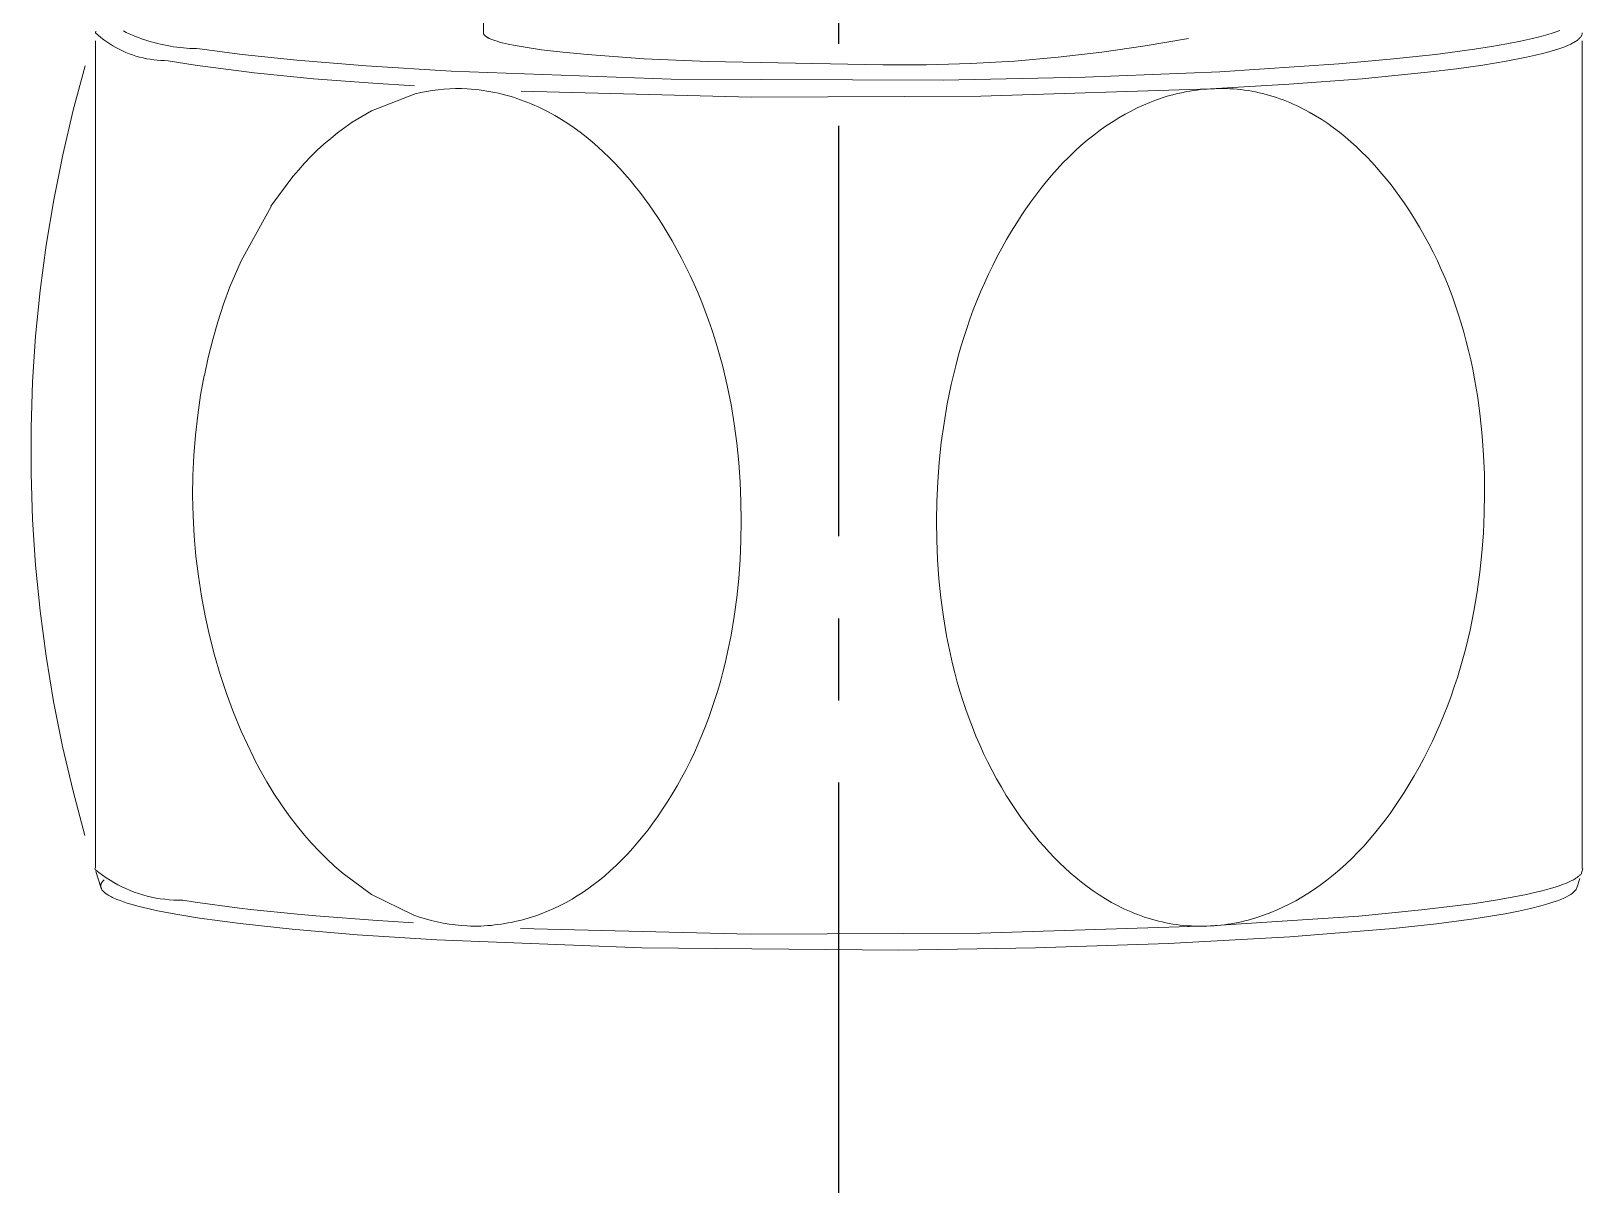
# Model space of a CAD drawing. Header units: millimetres. Extents: x 601 to 1195, y -1757 to -1337.
# Drawn here: x 966.56 to 990.57, y -1718.46 to -1700.48 of the extents above; entities that cross this region are included whole.
import ezdxf

# ---------------------------------------------------------------- set-up
doc = ezdxf.new("R2010")
doc.units = ezdxf.units.MM
doc.header["$LTSCALE"] = 0.1
doc.linetypes.add('CENTERX2', pattern=[101.6, 63.5, -12.7, 12.7, -12.7])
doc.layers.get('0').update_dxf_attribs({"lineweight": 13})
doc.layers.add('CENTER', color=1, linetype='CENTERX2')

msp = doc.modelspace()

# ---------------------------------------------------------------- linework, layer by layer
for p, q in [((973.562, -1699.511), (973.562, -1700.507)), ((967.566, -1700.482), (967.562, -1700.507)), ((967.562, -1700.507), (967.604, -1700.545)), ((967.562, -1700.786), (967.562, -1700.634)), ((967.604, -1700.545), (967.647, -1700.581)), ((967.647, -1700.581), (967.691, -1700.615)), ((967.691, -1700.615), (967.737, -1700.648)), ((967.737, -1700.648), (967.783, -1700.679)), ((967.783, -1700.679), (967.831, -1700.709)), ((967.993, -1700.48), (968.039, -1700.503)), ((968.039, -1700.503), (968.085, -1700.524)), ((968.085, -1700.524), (968.132, -1700.544)), ((968.132, -1700.544), (968.179, -1700.564)), ((968.179, -1700.564), (968.227, -1700.582)), ((968.227, -1700.582), (968.275, -1700.6)), ((968.275, -1700.6), (968.323, -1700.617)), ((968.323, -1700.617), (968.372, -1700.632)), ((968.372, -1700.632), (968.421, -1700.647)), ((968.421, -1700.647), (968.47, -1700.661)), ((968.47, -1700.661), (968.52, -1700.674)), ((968.52, -1700.674), (968.57, -1700.686)), ((973.562, -1700.507), (973.562, -1700.513)), ((973.562, -1700.513), (973.563, -1700.518)), ((973.563, -1700.518), (973.565, -1700.523)), ((973.565, -1700.523), (973.568, -1700.529)), ((973.568, -1700.529), (973.571, -1700.534)), ((973.571, -1700.534), (973.574, -1700.54)), ((973.574, -1700.54), (973.579, -1700.545)), ((973.579, -1700.545), (973.584, -1700.551)), ((973.584, -1700.551), (973.59, -1700.556)), ((973.59, -1700.556), (973.597, -1700.562)), ((973.597, -1700.562), (973.605, -1700.567)), ((973.605, -1700.567), (973.613, -1700.573)), ((973.613, -1700.573), (973.622, -1700.578)), ((973.622, -1700.578), (973.632, -1700.584)), ((973.632, -1700.584), (973.642, -1700.589)), ((973.642, -1700.589), (973.654, -1700.595)), ((973.654, -1700.595), (973.666, -1700.6)), ((973.666, -1700.6), (973.679, -1700.606)), ((973.679, -1700.606), (973.693, -1700.611)), ((973.693, -1700.611), (973.708, -1700.617)), ((973.708, -1700.617), (973.739, -1700.628)), ((973.739, -1700.628), (973.774, -1700.639)), ((973.774, -1700.639), (973.813, -1700.651)), ((973.813, -1700.651), (973.855, -1700.662)), ((973.855, -1700.662), (973.948, -1700.684)), ((973.948, -1700.684), (974.056, -1700.706)), ((983.802, -1700.711), (984.47, -1700.595)), ((989.158, -1700.722), (989.395, -1700.681)), ((989.395, -1700.681), (989.607, -1700.639)), ((989.607, -1700.639), (989.794, -1700.597)), ((989.794, -1700.597), (989.879, -1700.576)), ((989.879, -1700.576), (989.957, -1700.555)), ((989.957, -1700.555), (990.029, -1700.534)), ((990.029, -1700.534), (990.096, -1700.513)), ((990.096, -1700.513), (990.157, -1700.493)), ((990.157, -1700.493), (990.212, -1700.472)), ((990.385, -1700.682), (990.351, -1700.698)), ((990.401, -1700.674), (990.385, -1700.682)), ((990.417, -1700.666), (990.401, -1700.674)), ((990.431, -1700.658), (990.417, -1700.666)), ((990.445, -1700.65), (990.431, -1700.658)), ((990.457, -1700.642), (990.445, -1700.65)), ((990.47, -1700.634), (990.457, -1700.642)), ((990.481, -1700.626), (990.47, -1700.634)), ((990.491, -1700.618), (990.481, -1700.626)), ((990.501, -1700.61), (990.491, -1700.618)), ((990.51, -1700.602), (990.501, -1700.61)), ((990.519, -1700.594), (990.51, -1700.602)), ((990.526, -1700.586), (990.519, -1700.594)), ((990.533, -1700.579), (990.526, -1700.586)), ((990.539, -1700.571), (990.533, -1700.579)), ((990.545, -1700.563), (990.539, -1700.571)), ((990.549, -1700.555), (990.545, -1700.563)), ((990.553, -1700.547), (990.549, -1700.555)), ((990.556, -1700.539), (990.553, -1700.547)), ((990.559, -1700.531), (990.556, -1700.539)), ((990.561, -1700.523), (990.559, -1700.531)), ((990.562, -1700.515), (990.561, -1700.523)), ((990.562, -1700.507), (990.562, -1700.515)), ((990.562, -1700.634), (990.562, -1713.436)), ((967.562, -1701.199), (967.562, -1700.786)), ((967.831, -1700.709), (967.879, -1700.737)), ((967.879, -1700.737), (967.929, -1700.763)), ((967.929, -1700.763), (967.979, -1700.788)), ((967.979, -1700.788), (968.03, -1700.811)), ((968.03, -1700.811), (968.082, -1700.832)), ((968.082, -1700.832), (968.135, -1700.851)), ((968.135, -1700.851), (968.188, -1700.868)), ((968.188, -1700.868), (968.242, -1700.884)), ((968.242, -1700.884), (968.297, -1700.897)), ((968.297, -1700.897), (968.351, -1700.909)), ((968.351, -1700.909), (968.407, -1700.919)), ((968.407, -1700.919), (968.462, -1700.927)), ((968.57, -1700.686), (968.619, -1700.697)), ((968.619, -1700.697), (968.67, -1700.707)), ((968.67, -1700.707), (968.72, -1700.716)), ((968.72, -1700.716), (968.77, -1700.724)), ((968.77, -1700.724), (968.82, -1700.732)), ((968.82, -1700.732), (968.871, -1700.738)), ((968.871, -1700.738), (968.921, -1700.743)), ((968.921, -1700.743), (968.972, -1700.747)), ((968.972, -1700.747), (969.022, -1700.751)), ((969.022, -1700.751), (969.072, -1700.753)), ((969.072, -1700.753), (969.123, -1700.754)), ((969.123, -1700.754), (969.173, -1700.755)), ((969.173, -1700.755), (969.831, -1700.843)), ((969.831, -1700.843), (970.679, -1700.933)), ((974.056, -1700.706), (974.177, -1700.728)), ((974.177, -1700.728), (974.459, -1700.77)), ((974.459, -1700.77), (974.792, -1700.81)), ((974.792, -1700.81), (975.173, -1700.846)), ((975.173, -1700.846), (976.052, -1700.909)), ((976.052, -1700.909), (977.038, -1700.953)), ((981.777, -1700.946), (982.455, -1700.887)), ((982.455, -1700.887), (983.13, -1700.809)), ((983.13, -1700.809), (983.802, -1700.711)), ((986.794, -1700.989), (987.591, -1700.919)), ((987.591, -1700.919), (988.293, -1700.843)), ((988.293, -1700.843), (988.895, -1700.763)), ((988.895, -1700.763), (989.158, -1700.722)), ((989.699, -1700.888), (989.384, -1700.949)), ((989.839, -1700.857), (989.699, -1700.888)), ((989.966, -1700.826), (989.839, -1700.857)), ((990.081, -1700.794), (989.966, -1700.826)), ((990.134, -1700.778), (990.081, -1700.794)), ((990.184, -1700.762), (990.134, -1700.778)), ((990.23, -1700.747), (990.184, -1700.762)), ((990.274, -1700.731), (990.23, -1700.747)), ((990.314, -1700.715), (990.274, -1700.731)), ((990.351, -1700.698), (990.314, -1700.715)), ((967.403, -1701.02), (967.218, -1701.705)), ((968.462, -1700.927), (968.518, -1700.933)), ((968.518, -1700.933), (968.574, -1700.937)), ((968.574, -1700.937), (968.63, -1700.939)), ((968.63, -1700.939), (968.686, -1700.94)), ((969.103, -1701.009), (968.686, -1700.94)), ((969.103, -1701.009), (970.016, -1701.126)), ((970.016, -1701.126), (970.932, -1701.219)), ((970.679, -1700.933), (971.748, -1701.021)), ((971.748, -1701.021), (973.063, -1701.104)), ((973.063, -1701.104), (976.466, -1701.226)), ((977.038, -1700.953), (979.74, -1701.006)), ((979.74, -1701.006), (980.419, -1701.005)), ((980.419, -1701.005), (981.099, -1700.986)), ((981.099, -1700.986), (981.777, -1700.946)), ((982.871, -1701.195), (984.953, -1701.11)), ((984.953, -1701.11), (986.794, -1700.989)), ((988.165, -1701.12), (987.157, -1701.219)), ((988.614, -1701.066), (988.165, -1701.12)), ((989.021, -1701.009), (988.614, -1701.066)), ((989.384, -1700.949), (989.021, -1701.009)), ((967.562, -1702.689), (967.562, -1701.199)), ((970.932, -1701.219), (971.851, -1701.288)), ((972.496, -1701.33), (971.851, -1701.288)), ((972.772, -1701.401), (972.683, -1701.416)), ((972.862, -1701.39), (972.772, -1701.401)), ((972.952, -1701.381), (972.862, -1701.39)), ((973.042, -1701.375), (972.952, -1701.381)), ((973.132, -1701.372), (973.042, -1701.375)), ((973.222, -1701.372), (973.132, -1701.372)), ((973.312, -1701.375), (973.222, -1701.372)), ((973.374, -1701.38), (973.312, -1701.375)), ((973.436, -1701.386), (973.374, -1701.38)), ((973.497, -1701.393), (973.436, -1701.386)), ((973.558, -1701.401), (973.497, -1701.393)), ((973.618, -1701.41), (973.558, -1701.401)), ((976.466, -1701.226), (980.677, -1701.242)), ((980.677, -1701.242), (982.871, -1701.195)), ((984.812, -1701.375), (981.259, -1701.49)), ((984.544, -1701.402), (984.491, -1701.41)), ((984.597, -1701.394), (984.544, -1701.402)), ((984.651, -1701.388), (984.597, -1701.394)), ((984.704, -1701.383), (984.651, -1701.388)), ((984.758, -1701.379), (984.704, -1701.383)), ((984.812, -1701.375), (984.758, -1701.379)), ((986.027, -1701.305), (984.812, -1701.375)), ((984.872, -1701.373), (984.812, -1701.375)), ((984.932, -1701.371), (984.872, -1701.373)), ((984.991, -1701.371), (984.932, -1701.371)), ((985.05, -1701.372), (984.991, -1701.371)), ((985.108, -1701.374), (985.05, -1701.372)), ((985.166, -1701.377), (985.108, -1701.374)), ((985.224, -1701.382), (985.166, -1701.377)), ((985.281, -1701.388), (985.224, -1701.382)), ((985.338, -1701.395), (985.281, -1701.388)), ((985.394, -1701.403), (985.338, -1701.395)), ((985.45, -1701.413), (985.394, -1701.403)), ((987.157, -1701.219), (986.027, -1701.305)), ((972.507, -1701.455), (971.833, -1701.714)), ((972.595, -1701.434), (972.507, -1701.454)), ((972.683, -1701.416), (972.595, -1701.434)), ((973.678, -1701.42), (973.618, -1701.41)), ((973.737, -1701.432), (973.678, -1701.42)), ((973.795, -1701.445), (973.737, -1701.432)), ((973.854, -1701.459), (973.795, -1701.445)), ((973.911, -1701.474), (973.854, -1701.459)), ((973.969, -1701.49), (973.911, -1701.474)), ((974.026, -1701.507), (973.969, -1701.49)), ((974.082, -1701.525), (974.026, -1701.507)), ((974.138, -1701.544), (974.082, -1701.525)), ((974.193, -1701.564), (974.138, -1701.544)), ((977.703, -1701.503), (974.149, -1701.414)), ((974.248, -1701.585), (974.193, -1701.564)), ((974.302, -1701.608), (974.248, -1701.585)), ((974.356, -1701.631), (974.302, -1701.608)), ((974.41, -1701.655), (974.356, -1701.631)), ((981.259, -1701.49), (977.703, -1701.503)), ((983.776, -1701.626), (983.678, -1701.671)), ((983.874, -1701.585), (983.776, -1701.626)), ((983.974, -1701.547), (983.874, -1701.585)), ((984.076, -1701.512), (983.974, -1701.547)), ((984.127, -1701.496), (984.076, -1701.512)), ((984.178, -1701.481), (984.127, -1701.496)), ((984.23, -1701.467), (984.178, -1701.481)), ((984.281, -1701.453), (984.23, -1701.467)), ((984.334, -1701.441), (984.281, -1701.453)), ((984.386, -1701.43), (984.334, -1701.441)), ((984.438, -1701.419), (984.386, -1701.43)), ((984.491, -1701.41), (984.438, -1701.419)), ((985.506, -1701.424), (985.45, -1701.413)), ((985.561, -1701.435), (985.506, -1701.424)), ((985.616, -1701.448), (985.561, -1701.435)), ((985.67, -1701.462), (985.616, -1701.448)), ((985.724, -1701.477), (985.67, -1701.462)), ((985.778, -1701.493), (985.724, -1701.477)), ((985.831, -1701.511), (985.778, -1701.493)), ((985.884, -1701.529), (985.831, -1701.511)), ((985.936, -1701.548), (985.884, -1701.529)), ((985.988, -1701.568), (985.936, -1701.548)), ((986.039, -1701.589), (985.988, -1701.568)), ((986.09, -1701.612), (986.039, -1701.589)), ((986.141, -1701.635), (986.09, -1701.612)), ((986.191, -1701.659), (986.141, -1701.635)), ((967.218, -1701.705), (967.056, -1702.396)), ((971.833, -1701.714), (971.532, -1701.892)), ((974.463, -1701.68), (974.41, -1701.655)), ((974.515, -1701.706), (974.463, -1701.68)), ((974.567, -1701.733), (974.515, -1701.706)), ((974.67, -1701.789), (974.567, -1701.733)), ((974.771, -1701.849), (974.67, -1701.789)), ((974.869, -1701.912), (974.771, -1701.849)), ((983.303, -1701.879), (983.214, -1701.938)), ((983.395, -1701.823), (983.303, -1701.879)), ((983.488, -1701.769), (983.395, -1701.823)), ((983.582, -1701.719), (983.488, -1701.769)), ((983.678, -1701.671), (983.582, -1701.719)), ((986.241, -1701.684), (986.191, -1701.659)), ((986.29, -1701.71), (986.241, -1701.684)), ((986.339, -1701.736), (986.29, -1701.71)), ((986.436, -1701.792), (986.339, -1701.736)), ((986.531, -1701.852), (986.436, -1701.792)), ((986.624, -1701.914), (986.531, -1701.852)), ((971.308, -1702.055), (971.2, -1702.142)), ((971.419, -1701.972), (971.308, -1702.055)), ((971.533, -1701.892), (971.419, -1701.972)), ((974.966, -1701.979), (974.869, -1701.912)), ((975.061, -1702.048), (974.966, -1701.979)), ((975.154, -1702.12), (975.061, -1702.048)), ((975.245, -1702.195), (975.154, -1702.12)), ((983.005, -1702.09), (982.904, -1702.17)), ((983.108, -1702.012), (983.005, -1702.09)), ((983.214, -1701.938), (983.108, -1702.012)), ((986.715, -1701.98), (986.624, -1701.914)), ((986.805, -1702.048), (986.715, -1701.98)), ((986.893, -1702.119), (986.805, -1702.048)), ((986.979, -1702.193), (986.893, -1702.119)), ((970.992, -1702.327), (970.893, -1702.424)), ((971.094, -1702.233), (970.992, -1702.327)), ((971.2, -1702.142), (971.094, -1702.233)), ((975.335, -1702.273), (975.245, -1702.195)), ((975.422, -1702.354), (975.335, -1702.273)), ((975.508, -1702.436), (975.422, -1702.354)), ((982.71, -1702.341), (982.617, -1702.431)), ((982.806, -1702.254), (982.71, -1702.341)), ((982.904, -1702.17), (982.806, -1702.254)), ((987.063, -1702.269), (986.979, -1702.193)), ((987.146, -1702.348), (987.063, -1702.269)), ((987.227, -1702.429), (987.146, -1702.348)), ((967.056, -1702.396), (966.916, -1703.092)), ((970.797, -1702.524), (970.705, -1702.628)), ((970.893, -1702.424), (970.797, -1702.524)), ((975.591, -1702.521), (975.508, -1702.436)), ((975.673, -1702.608), (975.591, -1702.521)), ((982.526, -1702.523), (982.438, -1702.618)), ((982.617, -1702.431), (982.526, -1702.523)), ((987.306, -1702.512), (987.227, -1702.429)), ((987.383, -1702.597), (987.306, -1702.512)), ((987.458, -1702.683), (987.383, -1702.597)), ((967.562, -1702.783), (967.562, -1702.689)), ((967.562, -1703.037), (967.562, -1702.783)), ((970.615, -1702.733), (970.275, -1703.192)), ((970.705, -1702.628), (970.616, -1702.734)), ((975.753, -1702.698), (975.673, -1702.608)), ((975.831, -1702.789), (975.753, -1702.698)), ((975.907, -1702.882), (975.831, -1702.789)), ((982.268, -1702.815), (982.186, -1702.916)), ((982.351, -1702.715), (982.268, -1702.815)), ((982.438, -1702.618), (982.351, -1702.715)), ((987.531, -1702.772), (987.458, -1702.683)), ((987.603, -1702.861), (987.531, -1702.772)), ((967.562, -1703.695), (967.562, -1703.037)), ((975.982, -1702.976), (975.907, -1702.882)), ((976.054, -1703.072), (975.982, -1702.976)), ((976.125, -1703.17), (976.054, -1703.072)), ((982.107, -1703.019), (982.03, -1703.124)), ((982.186, -1702.916), (982.107, -1703.019)), ((987.672, -1702.953), (987.603, -1702.861)), ((987.74, -1703.045), (987.672, -1702.953)), ((987.806, -1703.139), (987.74, -1703.045)), ((966.916, -1703.092), (966.8, -1703.792)), ((970.278, -1703.194), (969.813, -1704.035)), ((976.194, -1703.269), (976.125, -1703.17)), ((976.26, -1703.368), (976.194, -1703.269)), ((981.955, -1703.231), (981.882, -1703.338)), ((982.03, -1703.124), (981.955, -1703.231)), ((987.889, -1703.262), (987.806, -1703.139)), ((987.968, -1703.388), (987.889, -1703.262)), ((976.326, -1703.469), (976.26, -1703.368)), ((976.405, -1703.598), (976.326, -1703.469)), ((981.812, -1703.447), (981.732, -1703.577)), ((981.882, -1703.338), (981.812, -1703.447)), ((988.045, -1703.515), (987.968, -1703.388)), ((988.118, -1703.643), (988.045, -1703.515)), ((966.8, -1703.792), (966.706, -1704.495)), ((967.562, -1705.127), (967.562, -1703.695)), ((976.482, -1703.729), (976.405, -1703.598)), ((976.556, -1703.86), (976.482, -1703.729)), ((981.655, -1703.707), (981.581, -1703.839)), ((981.732, -1703.577), (981.655, -1703.707)), ((988.189, -1703.773), (988.118, -1703.643)), ((988.256, -1703.904), (988.189, -1703.773)), ((969.813, -1704.035), (969.641, -1704.44)), ((976.627, -1703.993), (976.556, -1703.86)), ((976.695, -1704.128), (976.627, -1703.993)), ((981.51, -1703.972), (981.441, -1704.107)), ((981.581, -1703.839), (981.51, -1703.972)), ((988.32, -1704.037), (988.256, -1703.904)), ((988.381, -1704.171), (988.32, -1704.037)), ((976.76, -1704.263), (976.695, -1704.128)), ((976.823, -1704.4), (976.76, -1704.263)), ((981.376, -1704.243), (981.313, -1704.38)), ((981.441, -1704.107), (981.376, -1704.243)), ((988.439, -1704.306), (988.381, -1704.171)), ((966.706, -1704.495), (966.636, -1705.201)), ((969.641, -1704.44), (969.544, -1704.709)), ((976.883, -1704.537), (976.823, -1704.4)), ((981.253, -1704.518), (981.196, -1704.657)), ((981.313, -1704.38), (981.253, -1704.518)), ((988.495, -1704.442), (988.439, -1704.306)), ((988.547, -1704.58), (988.495, -1704.442)), ((969.544, -1704.709), (969.455, -1704.98)), ((976.94, -1704.676), (976.883, -1704.537)), ((976.994, -1704.816), (976.94, -1704.676)), ((981.196, -1704.657), (981.141, -1704.797)), ((988.597, -1704.719), (988.547, -1704.58)), ((988.644, -1704.858), (988.597, -1704.719)), ((969.455, -1704.98), (969.376, -1705.254)), ((977.045, -1704.957), (976.994, -1704.816)), ((977.094, -1705.098), (977.045, -1704.957)), ((981.089, -1704.939), (981.04, -1705.081)), ((981.141, -1704.797), (981.089, -1704.939)), ((988.688, -1704.999), (988.644, -1704.858)), ((988.729, -1705.14), (988.688, -1704.999)), ((966.636, -1705.201), (966.589, -1705.909)), ((967.562, -1705.808), (967.562, -1705.127)), ((977.141, -1705.241), (977.094, -1705.098)), ((977.184, -1705.384), (977.141, -1705.241)), ((980.993, -1705.224), (980.949, -1705.368)), ((981.04, -1705.081), (980.993, -1705.224)), ((988.768, -1705.283), (988.729, -1705.14)), ((969.376, -1705.254), (969.306, -1705.531)), ((977.225, -1705.529), (977.184, -1705.384)), ((980.949, -1705.368), (980.908, -1705.513)), ((988.803, -1705.426), (988.768, -1705.283)), ((988.837, -1705.57), (988.803, -1705.426)), ((969.306, -1705.531), (969.246, -1705.81)), ((977.264, -1705.674), (977.225, -1705.529)), ((977.333, -1705.966), (977.264, -1705.674)), ((980.869, -1705.659), (980.798, -1705.952)), ((980.908, -1705.513), (980.869, -1705.659)), ((988.868, -1705.715), (988.837, -1705.57)), ((988.896, -1705.86), (988.868, -1705.715)), ((966.589, -1705.909), (966.565, -1706.618)), ((967.562, -1707.011), (967.562, -1705.808)), ((969.242, -1705.809), (969.187, -1706.116)), ((977.393, -1706.261), (977.333, -1705.966)), ((980.798, -1705.952), (980.738, -1706.249)), ((988.945, -1706.153), (988.896, -1705.86)), ((969.187, -1706.116), (969.143, -1706.425)), ((988.984, -1706.447), (988.945, -1706.153)), ((969.143, -1706.425), (969.108, -1706.735)), ((977.442, -1706.558), (977.393, -1706.261)), ((980.738, -1706.249), (980.688, -1706.547)), ((966.565, -1706.618), (966.565, -1707.328)), ((977.482, -1706.857), (977.442, -1706.558)), ((980.688, -1706.547), (980.646, -1706.848)), ((989.014, -1706.744), (988.984, -1706.447)), ((969.108, -1706.735), (969.083, -1707.047)), ((977.513, -1707.157), (977.482, -1706.857)), ((980.646, -1706.848), (980.615, -1707.15)), ((989.035, -1707.041), (989.014, -1706.744)), ((967.562, -1707.516), (967.562, -1707.011)), ((969.083, -1707.047), (969.069, -1707.358)), ((977.535, -1707.459), (977.513, -1707.157)), ((980.615, -1707.15), (980.592, -1707.454)), ((989.047, -1707.339), (989.035, -1707.041)), ((966.565, -1707.328), (966.588, -1708.037)), ((969.069, -1707.358), (969.065, -1707.67)), ((989.051, -1707.637), (989.047, -1707.339)), ((967.562, -1710.974), (967.562, -1707.516)), ((977.547, -1707.762), (977.535, -1707.459)), ((980.592, -1707.454), (980.578, -1707.758)), ((989.046, -1707.943), (989.051, -1707.637)), ((969.065, -1707.67), (969.072, -1707.982)), ((977.551, -1708.065), (977.547, -1707.762)), ((980.578, -1707.758), (980.574, -1708.063)), ((966.588, -1708.037), (966.634, -1708.745)), ((969.072, -1707.982), (969.089, -1708.294)), ((977.547, -1708.361), (977.551, -1708.065)), ((980.574, -1708.063), (980.577, -1708.36)), ((989.032, -1708.248), (989.046, -1707.943)), ((969.089, -1708.294), (969.116, -1708.605)), ((977.534, -1708.656), (977.547, -1708.361)), ((980.577, -1708.36), (980.589, -1708.658)), ((989.009, -1708.552), (989.032, -1708.248)), ((969.116, -1708.605), (969.153, -1708.915)), ((988.977, -1708.855), (989.009, -1708.552)), ((966.634, -1708.745), (966.704, -1709.451)), ((977.513, -1708.951), (977.534, -1708.656)), ((980.589, -1708.658), (980.61, -1708.955)), ((969.153, -1708.915), (969.201, -1709.223)), ((977.482, -1709.245), (977.513, -1708.951)), ((980.61, -1708.955), (980.64, -1709.25)), ((988.936, -1709.157), (988.977, -1708.855)), ((969.201, -1709.223), (969.258, -1709.53)), ((977.443, -1709.538), (977.482, -1709.245)), ((980.64, -1709.25), (980.679, -1709.545)), ((988.885, -1709.456), (988.936, -1709.157)), ((966.704, -1709.451), (966.797, -1710.155)), ((969.258, -1709.53), (969.326, -1709.835)), ((977.394, -1709.828), (977.443, -1709.538)), ((980.679, -1709.545), (980.727, -1709.837)), ((988.825, -1709.753), (988.885, -1709.456)), ((988.754, -1710.048), (988.825, -1709.753)), ((969.326, -1709.835), (969.404, -1710.137)), ((977.335, -1710.116), (977.394, -1709.828)), ((980.727, -1709.837), (980.756, -1709.982)), ((980.756, -1709.982), (980.786, -1710.126)), ((966.797, -1710.155), (966.913, -1710.855)), ((969.404, -1710.137), (969.491, -1710.436)), ((977.266, -1710.402), (977.302, -1710.259)), ((977.302, -1710.259), (977.335, -1710.116)), ((980.786, -1710.126), (980.819, -1710.27)), ((980.819, -1710.27), (980.855, -1710.413)), ((988.673, -1710.339), (988.715, -1710.194)), ((988.715, -1710.194), (988.754, -1710.048)), ((969.491, -1710.436), (969.589, -1710.733)), ((977.228, -1710.543), (977.266, -1710.402)), ((980.855, -1710.413), (980.894, -1710.556)), ((988.582, -1710.627), (988.629, -1710.484)), ((988.629, -1710.484), (988.673, -1710.339)), ((969.589, -1710.733), (969.696, -1711.026)), ((977.144, -1710.824), (977.187, -1710.684)), ((977.187, -1710.684), (977.228, -1710.543)), ((980.894, -1710.556), (980.935, -1710.697)), ((980.935, -1710.697), (980.979, -1710.838)), ((988.533, -1710.77), (988.582, -1710.627)), ((966.913, -1710.855), (967.052, -1711.551)), ((967.562, -1711.794), (967.562, -1710.974)), ((977.049, -1711.101), (977.098, -1710.963)), ((977.098, -1710.963), (977.144, -1710.824)), ((980.979, -1710.838), (981.025, -1710.977)), ((981.025, -1710.977), (981.075, -1711.115)), ((988.426, -1711.052), (988.48, -1710.912)), ((988.48, -1710.912), (988.533, -1710.77)), ((969.696, -1711.026), (969.813, -1711.315)), ((976.943, -1711.373), (976.998, -1711.237)), ((976.998, -1711.237), (977.049, -1711.101)), ((981.075, -1711.115), (981.127, -1711.253)), ((988.307, -1711.33), (988.368, -1711.192)), ((988.368, -1711.192), (988.426, -1711.052)), ((969.813, -1711.315), (970.01, -1711.728)), ((976.886, -1711.508), (976.943, -1711.373)), ((981.127, -1711.253), (981.182, -1711.389)), ((981.182, -1711.389), (981.24, -1711.524)), ((988.178, -1711.604), (988.244, -1711.467)), ((988.244, -1711.467), (988.307, -1711.33)), ((967.052, -1711.551), (967.214, -1712.242)), ((976.764, -1711.773), (976.827, -1711.641)), ((976.827, -1711.641), (976.886, -1711.508)), ((981.24, -1711.524), (981.301, -1711.658)), ((981.301, -1711.658), (981.365, -1711.791)), ((988.11, -1711.738), (988.178, -1711.604)), ((967.562, -1713.435), (967.562, -1711.794)), ((970.009, -1711.729), (970.107, -1711.915)), ((970.107, -1711.915), (970.211, -1712.097)), ((976.629, -1712.033), (976.698, -1711.904)), ((976.698, -1711.904), (976.764, -1711.773)), ((981.365, -1711.791), (981.432, -1711.922)), ((981.432, -1711.922), (981.502, -1712.051)), ((987.963, -1712.004), (988.038, -1711.872)), ((988.038, -1711.872), (988.11, -1711.738)), ((970.211, -1712.097), (970.321, -1712.276)), ((976.483, -1712.288), (976.558, -1712.161)), ((976.558, -1712.161), (976.629, -1712.033)), ((981.502, -1712.051), (981.575, -1712.18)), ((981.575, -1712.18), (981.651, -1712.307)), ((987.806, -1712.264), (987.886, -1712.135)), ((987.886, -1712.135), (987.963, -1712.004)), ((967.214, -1712.242), (967.398, -1712.927)), ((970.321, -1712.276), (970.437, -1712.451)), ((976.325, -1712.536), (976.406, -1712.413)), ((976.406, -1712.413), (976.483, -1712.288)), ((981.651, -1712.307), (981.731, -1712.432)), ((981.731, -1712.432), (981.813, -1712.555)), ((987.663, -1712.48), (987.735, -1712.373)), ((987.735, -1712.373), (987.806, -1712.264)), ((970.437, -1712.451), (970.559, -1712.622)), ((970.559, -1712.622), (970.687, -1712.789)), ((976.183, -1712.738), (976.255, -1712.638)), ((976.255, -1712.638), (976.325, -1712.536)), ((981.813, -1712.555), (981.879, -1712.649)), ((981.879, -1712.649), (981.947, -1712.742)), ((987.511, -1712.691), (987.588, -1712.586)), ((987.588, -1712.586), (987.663, -1712.48)), ((970.687, -1712.788), (970.794, -1712.92)), ((970.794, -1712.92), (970.905, -1713.047)), ((976.033, -1712.935), (976.109, -1712.838)), ((976.109, -1712.838), (976.183, -1712.738)), ((981.947, -1712.742), (982.017, -1712.834)), ((982.017, -1712.834), (982.088, -1712.924)), ((982.088, -1712.924), (982.161, -1713.013)), ((987.266, -1712.994), (987.35, -1712.895)), ((987.35, -1712.895), (987.431, -1712.794)), ((987.431, -1712.794), (987.511, -1712.691)), ((970.905, -1713.047), (971.021, -1713.171)), ((975.79, -1713.215), (975.873, -1713.124)), ((975.873, -1713.124), (975.954, -1713.03)), ((975.954, -1713.03), (976.033, -1712.935)), ((982.161, -1713.013), (982.237, -1713.1)), ((982.237, -1713.1), (982.314, -1713.185)), ((987.091, -1713.185), (987.18, -1713.091)), ((987.18, -1713.091), (987.266, -1712.994)), ((971.021, -1713.171), (971.141, -1713.291)), ((971.141, -1713.291), (971.264, -1713.406)), ((971.264, -1713.406), (971.392, -1713.518)), ((975.526, -1713.474), (975.617, -1713.391)), ((975.617, -1713.391), (975.705, -1713.304)), ((975.705, -1713.304), (975.79, -1713.215)), ((982.314, -1713.185), (982.393, -1713.268)), ((982.393, -1713.268), (982.474, -1713.349)), ((982.474, -1713.349), (982.556, -1713.428)), ((986.811, -1713.453), (986.907, -1713.367)), ((986.907, -1713.367), (987, -1713.277)), ((987, -1713.277), (987.091, -1713.185)), ((967.551, -1713.438), (967.558, -1713.459)), ((967.616, -1713.501), (967.562, -1713.458)), ((967.566, -1713.486), (967.644, -1713.727)), ((967.672, -1713.543), (967.616, -1713.501)), ((967.661, -1713.653), (967.665, -1713.647)), ((967.665, -1713.647), (967.669, -1713.641)), ((967.669, -1713.641), (967.674, -1713.635)), ((967.729, -1713.582), (967.672, -1713.543)), ((967.674, -1713.635), (967.679, -1713.629)), ((967.679, -1713.629), (967.685, -1713.623)), ((967.685, -1713.623), (967.691, -1713.617)), ((967.691, -1713.617), (967.697, -1713.611)), ((967.788, -1713.62), (967.729, -1713.582)), ((967.847, -1713.656), (967.788, -1713.62)), ((971.391, -1713.518), (971.832, -1713.838)), ((975.241, -1713.708), (975.339, -1713.633)), ((975.339, -1713.633), (975.434, -1713.555)), ((975.434, -1713.555), (975.526, -1713.474)), ((982.556, -1713.428), (982.641, -1713.505)), ((982.641, -1713.505), (982.727, -1713.579)), ((982.727, -1713.579), (982.815, -1713.65)), ((986.509, -1713.695), (986.612, -1713.617)), ((986.612, -1713.617), (986.713, -1713.537)), ((986.713, -1713.537), (986.811, -1713.453)), ((990.371, -1713.64), (990.339, -1713.654)), ((990.4, -1713.626), (990.371, -1713.64)), ((990.413, -1713.619), (990.4, -1713.626)), ((990.426, -1713.612), (990.413, -1713.619)), ((990.439, -1713.605), (990.426, -1713.612)), ((990.45, -1713.597), (990.439, -1713.605)), ((990.461, -1713.59), (990.45, -1713.597)), ((990.472, -1713.583), (990.461, -1713.59)), ((990.482, -1713.576), (990.472, -1713.583)), ((990.476, -1713.737), (990.524, -1713.591)), ((990.491, -1713.569), (990.482, -1713.576)), ((990.5, -1713.562), (990.491, -1713.569)), ((990.508, -1713.555), (990.5, -1713.562)), ((990.515, -1713.548), (990.508, -1713.555)), ((990.522, -1713.541), (990.515, -1713.548)), ((990.529, -1713.534), (990.522, -1713.541)), ((990.534, -1713.527), (990.529, -1713.534)), ((990.545, -1713.527), (990.572, -1713.439)), ((967.643, -1713.705), (967.644, -1713.699)), ((967.643, -1713.71), (967.643, -1713.705)), ((967.643, -1713.716), (967.643, -1713.71)), ((967.644, -1713.722), (967.643, -1713.716)), ((967.644, -1713.693), (967.646, -1713.687)), ((967.644, -1713.699), (967.644, -1713.693)), ((967.645, -1713.727), (967.644, -1713.722)), ((967.646, -1713.733), (967.645, -1713.727)), ((967.646, -1713.687), (967.647, -1713.682)), ((967.648, -1713.738), (967.646, -1713.733)), ((967.647, -1713.682), (967.649, -1713.676)), ((967.65, -1713.744), (967.648, -1713.738)), ((967.649, -1713.676), (967.651, -1713.67)), ((967.653, -1713.75), (967.65, -1713.744)), ((967.651, -1713.67), (967.654, -1713.664)), ((967.656, -1713.755), (967.653, -1713.75)), ((967.654, -1713.664), (967.657, -1713.659)), ((967.659, -1713.761), (967.656, -1713.755)), ((967.657, -1713.659), (967.661, -1713.653)), ((967.662, -1713.766), (967.659, -1713.761)), ((967.666, -1713.771), (967.662, -1713.766)), ((967.67, -1713.777), (967.666, -1713.771)), ((967.675, -1713.782), (967.67, -1713.777)), ((967.679, -1713.788), (967.675, -1713.782)), ((967.684, -1713.793), (967.679, -1713.788)), ((967.69, -1713.798), (967.684, -1713.793)), ((967.696, -1713.804), (967.69, -1713.798)), ((967.702, -1713.809), (967.696, -1713.804)), ((967.708, -1713.814), (967.702, -1713.809)), ((967.715, -1713.82), (967.708, -1713.814)), ((967.722, -1713.825), (967.715, -1713.82)), ((967.729, -1713.83), (967.722, -1713.825)), ((967.736, -1713.835), (967.729, -1713.83)), ((967.744, -1713.841), (967.736, -1713.835)), ((967.752, -1713.846), (967.744, -1713.841)), ((967.769, -1713.856), (967.752, -1713.846)), ((967.787, -1713.866), (967.769, -1713.856)), ((967.807, -1713.876), (967.787, -1713.866)), ((967.827, -1713.886), (967.807, -1713.876)), ((967.848, -1713.896), (967.827, -1713.886)), ((967.908, -1713.689), (967.847, -1713.656)), ((967.97, -1713.721), (967.908, -1713.689)), ((968.033, -1713.75), (967.97, -1713.721)), ((968.097, -1713.778), (968.033, -1713.75)), ((968.161, -1713.803), (968.097, -1713.778)), ((968.227, -1713.826), (968.161, -1713.803)), ((968.293, -1713.846), (968.227, -1713.826)), ((968.36, -1713.865), (968.293, -1713.846)), ((968.428, -1713.881), (968.36, -1713.865)), ((968.496, -1713.895), (968.428, -1713.881)), ((971.832, -1713.838), (972.487, -1714.159)), ((974.935, -1713.91), (974.987, -1713.878)), ((974.987, -1713.878), (975.039, -1713.846)), ((975.039, -1713.846), (975.091, -1713.813)), ((975.091, -1713.813), (975.142, -1713.779)), ((975.142, -1713.779), (975.192, -1713.744)), ((975.192, -1713.744), (975.241, -1713.708)), ((982.815, -1713.65), (982.905, -1713.719)), ((982.905, -1713.719), (982.996, -1713.784)), ((982.996, -1713.784), (983.09, -1713.847)), ((983.09, -1713.847), (983.185, -1713.907)), ((986.131, -1713.936), (986.223, -1713.883)), ((986.223, -1713.883), (986.314, -1713.827)), ((986.314, -1713.827), (986.404, -1713.768)), ((986.404, -1713.768), (986.509, -1713.695)), ((989.558, -1713.868), (989.25, -1713.923)), ((989.697, -1713.839), (989.558, -1713.868)), ((989.825, -1713.811), (989.697, -1713.839)), ((989.942, -1713.783), (989.825, -1713.811)), ((990.048, -1713.754), (989.942, -1713.783)), ((990.144, -1713.726), (990.048, -1713.754)), ((990.189, -1713.711), (990.144, -1713.726)), ((990.23, -1713.697), (990.189, -1713.711)), ((990.269, -1713.683), (990.23, -1713.697)), ((990.306, -1713.669), (990.269, -1713.683)), ((990.316, -1713.877), (990.275, -1713.897)), ((990.339, -1713.654), (990.306, -1713.669)), ((990.353, -1713.857), (990.316, -1713.877)), ((990.384, -1713.838), (990.353, -1713.857)), ((990.411, -1713.819), (990.384, -1713.838)), ((990.433, -1713.799), (990.411, -1713.819)), ((990.451, -1713.78), (990.433, -1713.799)), ((990.465, -1713.762), (990.451, -1713.78)), ((990.474, -1713.743), (990.465, -1713.762)), ((967.87, -1713.906), (967.848, -1713.896)), ((967.893, -1713.916), (967.87, -1713.906)), ((967.942, -1713.935), (967.893, -1713.916)), ((967.995, -1713.954), (967.942, -1713.935)), ((968.051, -1713.972), (967.995, -1713.954)), ((968.11, -1713.99), (968.051, -1713.972)), ((968.237, -1714.025), (968.11, -1713.99)), ((968.374, -1714.059), (968.237, -1714.025)), ((968.52, -1714.091), (968.374, -1714.059)), ((968.564, -1713.906), (968.496, -1713.895)), ((968.835, -1714.151), (968.52, -1714.091)), ((968.633, -1713.915), (968.564, -1713.906)), ((968.702, -1713.922), (968.633, -1713.915)), ((968.772, -1713.927), (968.702, -1713.922)), ((968.841, -1713.929), (968.772, -1713.927)), ((968.911, -1713.929), (968.841, -1713.929)), ((969.103, -1713.959), (968.911, -1713.929)), ((969.788, -1714.051), (969.103, -1713.959)), ((969.959, -1714.07), (969.788, -1714.051)), ((970.689, -1714.145), (969.959, -1714.07)), ((974.456, -1714.138), (974.555, -1714.099)), ((974.555, -1714.099), (974.652, -1714.056)), ((974.652, -1714.056), (974.748, -1714.011)), ((974.748, -1714.011), (974.842, -1713.962)), ((974.842, -1713.962), (974.935, -1713.91)), ((983.185, -1713.907), (983.281, -1713.963)), ((983.281, -1713.963), (983.33, -1713.99)), ((983.33, -1713.99), (983.38, -1714.016)), ((983.38, -1714.016), (983.43, -1714.041)), ((983.43, -1714.041), (983.48, -1714.065)), ((983.48, -1714.065), (983.531, -1714.088)), ((983.531, -1714.088), (983.582, -1714.11)), ((983.582, -1714.11), (983.634, -1714.132)), ((985.646, -1714.157), (985.746, -1714.119)), ((985.746, -1714.119), (985.844, -1714.078)), ((985.844, -1714.078), (985.941, -1714.033)), ((985.941, -1714.033), (986.037, -1713.986)), ((986.037, -1713.986), (986.131, -1713.936)), ((988.077, -1714.08), (987.106, -1714.174)), ((988.899, -1713.977), (988.077, -1714.08)), ((989.25, -1713.923), (988.899, -1713.977)), ((989.575, -1714.097), (989.368, -1714.137)), ((989.759, -1714.057), (989.575, -1714.097)), ((989.921, -1714.016), (989.759, -1714.057)), ((989.993, -1713.996), (989.921, -1714.016)), ((990.06, -1713.976), (989.993, -1713.996)), ((990.122, -1713.956), (990.06, -1713.976)), ((990.178, -1713.936), (990.122, -1713.956)), ((990.229, -1713.916), (990.178, -1713.936)), ((990.275, -1713.897), (990.229, -1713.916)), ((969.173, -1714.206), (968.835, -1714.151)), ((969.802, -1714.291), (969.173, -1714.206)), ((970.605, -1714.377), (969.802, -1714.291)), ((970.968, -1714.17), (970.689, -1714.145)), ((971.851, -1714.239), (970.968, -1714.17)), ((972.48, -1714.28), (971.851, -1714.239)), ((972.487, -1714.159), (972.576, -1714.19)), ((972.576, -1714.19), (972.666, -1714.217)), ((972.666, -1714.217), (972.756, -1714.242)), ((972.756, -1714.242), (972.847, -1714.263)), ((972.847, -1714.263), (972.939, -1714.282)), ((972.939, -1714.282), (973.032, -1714.298)), ((973.032, -1714.298), (973.125, -1714.31)), ((973.125, -1714.31), (973.218, -1714.32)), ((973.218, -1714.32), (973.312, -1714.326)), ((973.312, -1714.326), (973.365, -1714.328)), ((973.365, -1714.328), (973.418, -1714.329)), ((973.418, -1714.329), (973.471, -1714.329)), ((973.471, -1714.329), (973.524, -1714.328)), ((973.524, -1714.328), (973.577, -1714.325)), ((973.577, -1714.325), (973.63, -1714.322)), ((973.63, -1714.322), (973.683, -1714.318)), ((973.683, -1714.318), (973.736, -1714.312)), ((973.736, -1714.312), (973.788, -1714.306)), ((973.788, -1714.306), (973.841, -1714.299)), ((973.841, -1714.299), (973.893, -1714.29)), ((973.893, -1714.29), (973.945, -1714.281)), ((973.945, -1714.281), (973.998, -1714.271)), ((973.998, -1714.271), (974.049, -1714.26)), ((974.049, -1714.26), (974.101, -1714.248)), ((974.101, -1714.248), (974.152, -1714.235)), ((977.696, -1714.453), (974.138, -1714.364)), ((974.152, -1714.235), (974.204, -1714.221)), ((974.204, -1714.221), (974.255, -1714.206)), ((974.255, -1714.206), (974.356, -1714.174)), ((974.356, -1714.174), (974.456, -1714.138)), ((984.812, -1714.326), (981.255, -1714.441)), ((983.634, -1714.132), (983.686, -1714.152)), ((983.686, -1714.152), (983.738, -1714.171)), ((983.738, -1714.171), (983.791, -1714.19)), ((983.791, -1714.19), (983.844, -1714.207)), ((983.844, -1714.207), (983.898, -1714.223)), ((983.898, -1714.223), (983.952, -1714.238)), ((983.952, -1714.238), (984.006, -1714.252)), ((984.006, -1714.252), (984.061, -1714.265)), ((984.061, -1714.265), (984.117, -1714.277)), ((984.117, -1714.277), (984.172, -1714.288)), ((984.172, -1714.288), (984.229, -1714.298)), ((984.229, -1714.298), (984.285, -1714.306)), ((984.285, -1714.306), (984.342, -1714.313)), ((984.342, -1714.313), (984.399, -1714.319)), ((984.399, -1714.319), (984.457, -1714.324)), ((984.457, -1714.324), (984.515, -1714.327)), ((984.515, -1714.327), (984.574, -1714.33)), ((984.574, -1714.33), (984.633, -1714.331)), ((984.633, -1714.331), (984.692, -1714.331)), ((984.692, -1714.331), (984.752, -1714.329)), ((984.752, -1714.329), (984.812, -1714.326)), ((987.106, -1714.174), (984.812, -1714.326)), ((984.812, -1714.326), (984.866, -1714.323)), ((984.866, -1714.323), (984.919, -1714.319)), ((984.919, -1714.319), (984.973, -1714.314)), ((984.973, -1714.314), (985.026, -1714.308)), ((985.026, -1714.308), (985.079, -1714.3)), ((985.079, -1714.3), (985.131, -1714.292)), ((985.131, -1714.292), (985.184, -1714.283)), ((985.184, -1714.283), (985.236, -1714.273)), ((985.236, -1714.273), (985.288, -1714.261)), ((985.288, -1714.261), (985.34, -1714.249)), ((985.34, -1714.249), (985.392, -1714.236)), ((985.392, -1714.236), (985.443, -1714.222)), ((985.443, -1714.222), (985.494, -1714.207)), ((985.494, -1714.207), (985.545, -1714.191)), ((985.545, -1714.191), (985.646, -1714.157)), ((987.635, -1714.366), (986.037, -1714.496)), ((988.305, -1714.293), (987.635, -1714.366)), ((988.884, -1714.216), (988.305, -1714.293)), ((989.368, -1714.137), (988.884, -1714.216)), ((971.61, -1714.463), (970.605, -1714.377)), ((972.84, -1714.543), (971.61, -1714.463)), ((976.015, -1714.668), (972.84, -1714.543)), ((981.255, -1714.441), (977.696, -1714.453)), ((984.159, -1714.599), (982.103, -1714.668)), ((986.037, -1714.496), (984.159, -1714.599)), ((979.987, -1714.7), (976.015, -1714.668)), ((982.103, -1714.668), (979.987, -1714.7))]:
    msp.add_line(p, q)
at = {"layer": 'CENTER'}
msp.add_line((979.062, -1718.458), (979.062, -1673.354), dxfattribs=at)

doc.saveas('drawing.dxf')
